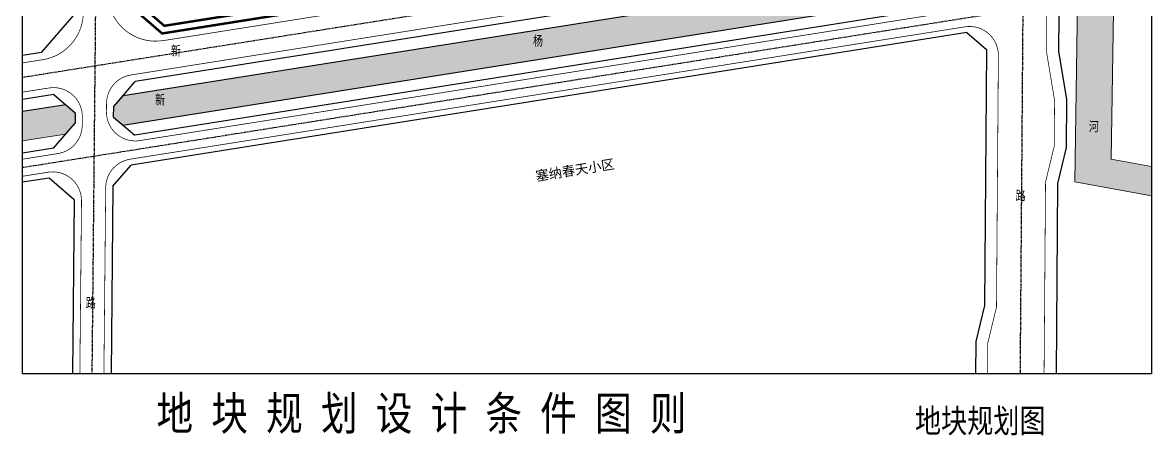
# Model space of a CAD drawing. Header units: millimetres. Extents: x -439850 to 937902, y 3556331 to 4108180.
# Drawn here: x 468584 to 937879, y 3600592 to 3772075 of the extents above; entities that cross this region are included whole.
import ezdxf
from ezdxf.enums import TextEntityAlignment as Align

# ---------------------------------------------------------------- set-up
doc = ezdxf.new("R2010")
doc.units = ezdxf.units.MM
doc.header["$LTSCALE"] = 1000
doc.header["$MEASUREMENT"] = 0
doc.linetypes.add('CENTER', pattern=[2, 1.25, -0.25, 0.25, -0.25])
doc.linetypes.add('DASHED', pattern=[0.75, 0.5, -0.25])
for name, color, linetype in [('02E1水域', 131, 'Continuous'), ('02E1水域_H', 131, 'Continuous'), ('11E1水域', 7, 'Continuous'), ('14中心线', 1, 'CENTER'), ('14缘石线', 7, 'Continuous'), ('14道路红线', 7, 'Continuous'), ('19图框', 7, 'Continuous'), ('红线按路', 200, 'Continuous')]:
    doc.layers.add(name, color=color, linetype=linetype)
doc.styles.add('DIMST', font='', dxfattribs={"width": 0.8})
doc.styles.add('ST', font='', dxfattribs={"width": 0.75})
doc.styles.get('DIMST').set_extended_font_data('SimSun')
doc.styles.get('ST').set_extended_font_data('NSimSun')

msp = doc.modelspace()

# ---------------------------------------------------------------- hatches: boundary and pattern name
at = {"layer": '02E1水域_H', "extrusion": (0, 0, -1)}
for points in [[(-922648.765, 3812074.281), (-917418.99, 3811245.783), (-907458.627, 3799672.535), (-906034.851, 3705953.705), (-937878.977, 3700048.633), (-937878.977, 3712253.21), (-921179.329, 3715349.939)], [(-506472.664, 3737158.15), (-506430.808, 3732848.622), (-510273.849, 3729534.06), (-865589.902, 3785823.045), (-869502.729, 3790369.477), (-869535.385, 3794671.17), (-865682.248, 3797987.322), (-510392.034, 3741702.43)], [(-468607.708, 3735082.978), (-468607.708, 3722933.331), (-486486.026, 3725765.605), (-490405.396, 3730309.885), (-490447.252, 3734619.412), (-486604.211, 3737933.975)]]:
    msp.add_hatch(color=137, dxfattribs=at).paths.add_polyline_path(points)

# ---------------------------------------------------------------- linework, layer by layer
at = {"layer": '02E1水域', "color": 7, "linetype": 'Continuous', "lineweight": 0, "ltscale": 0.02, "extrusion": (0, 0, -1)}
for points in [[(-937878.977, 3700048.633), (-906034.851, 3705953.705), (-907458.627, 3799672.535), (-917418.99, 3811245.783), (-922648.765, 3812074.281), (-921179.329, 3715349.939), (-937878.977, 3712253.21)], [(-468607.708, 3735082.978), (-486604.211, 3737933.975), (-490447.252, 3734619.412), (-490405.396, 3730309.885), (-486486.026, 3725765.605), (-468607.708, 3722933.331)]]:
    msp.add_lwpolyline(points, dxfattribs=at)
msp.add_lwpolyline([(-506472.664, 3737158.15), (-506430.808, 3732848.622), (-510273.849, 3729534.06), (-865589.902, 3785823.045), (-869502.729, 3790369.477), (-869535.385, 3794671.17), (-865682.248, 3797987.322), (-510392.034, 3741702.43)], close=True, dxfattribs=at)
at = {"layer": '11E1水域', "extrusion": (0, 0, -1)}
for points in [[(-865682.248, 3797987.322), (-510392.034, 3741702.43)], [(-510273.849, 3729534.06), (-865589.902, 3785823.045)], [(-486604.211, 3737933.975), (-468607.708, 3735082.978)]]:
    msp.add_lwpolyline(points, dxfattribs=at)
at = {"layer": '14中心线', "extrusion": (0, 0, -1)}
msp.add_lwpolyline([(-557259.077, 4051174.767), (-527837.036, 3968153.537, -0.0829066098), (-499140.834, 3805991.727), (-498636.006, 3754014.634)], format="xyb", dxfattribs=at)
for points in [[(-884691.461, 3815173.34), (-498636.006, 3754014.634)], [(-884406.728, 3777666.82), (-498271.601, 3716495.493)], [(-884406.728, 3777666.82), (-883256.539, 3626157.969)], [(-498636.006, 3754014.634), (-468607.707, 3749257.567)], [(-498271.601, 3716495.493), (-468607.708, 3711796.154)]]:
    msp.add_lwpolyline(points, dxfattribs=at)
at = {"layer": '14中心线', "color": 1, "extrusion": (0, 0, -1)}
for points in [[(-498636.006, 3754014.634), (-498271.601, 3716495.493)], [(-498271.601, 3716495.493), (-497394.197, 3626157.969)]]:
    msp.add_lwpolyline(points, dxfattribs=at)
at = {"layer": '14缘石线', "extrusion": (0, 0, -1), "const_width": 300}
for points in [[(-858145.862, 3817042.824), (-527061.145, 3764592.554)], [(-860648.198, 3805289.595), (-513608.109, 3750311.684)], [(-894528.943, 3793727.678), (-894271.473, 3759812.353), (-897619.545, 3739786.36), (-897475.384, 3720796.71), (-893861.614, 3705823.712), (-893256.827, 3626157.969)], [(-864376.502, 3778037.289), (-517328.876, 3723058.184)], [(-860382.704, 3770317.3), (-513268.326, 3715327.619)], [(-476981.732, 3756658.999), (-468607.707, 3755332.39)], [(-874259.977, 3758374.008), (-873467.007, 3653919.891), (-869853.238, 3638946.893), (-869756.15, 3626157.969)], [(-479554.108, 3744916.866), (-468607.707, 3743182.743)], [(-503451.823, 3735026.924), (-503486.294, 3738576.032)], [(-493431.161, 3732948.126), (-493396.69, 3729399.018)], [(-483274.875, 3717663.367), (-468607.708, 3715339.802)], [(-479214.325, 3709932.802), (-468607.708, 3708252.507)], [(-503146.511, 3703591.968), (-502394.432, 3626157.969)], [(-493091.378, 3697964.062), (-492393.961, 3626157.969)]]:
    msp.add_lwpolyline(points, dxfattribs=at)
for points in [[(-527061.145, 3764592.554, 0.4639640821), (-503932.724, 3784540.455)], [(-476981.732, 3756658.999, -0.3661537359), (-493851.424, 3776218.418)], [(-860382.704, 3770317.3, 0.4633199123), (-874259.977, 3758374.008)], [(-513608.109, 3750311.684, -0.3661537359), (-503486.294, 3738576.032)], [(-493431.161, 3732948.126, -0.4639640821), (-479554.108, 3744916.866)], [(-503451.823, 3735026.924, -0.4639640821), (-517328.876, 3723058.184)], [(-493396.69, 3729399.018, 0.3661537359), (-483274.875, 3717663.367)], [(-503146.511, 3703591.968, 0.3661537359), (-513268.326, 3715327.619)], [(-493091.378, 3697964.062, -0.4639640821), (-479214.325, 3709932.802)]]:
    msp.add_lwpolyline(points, format="xyb", dxfattribs=at)
at = {"layer": '14道路红线', "extrusion": (0, 0, -1)}
for points in [[(-857332.684, 3819951.412), (-526591.74, 3767555.603)], [(-860714.56, 3802262.696), (-515449.22, 3747565.94)], [(-899504.052, 3790429.873), (-899274.625, 3760208.585), (-902622.697, 3740182.591), (-902470.87, 3720183.168), (-898857.101, 3705210.169), (-898256.971, 3626157.969)], [(-526591.74, 3767555.603), (-506932.582, 3784511.319)], [(-860545.26, 3779961.522), (-515232.546, 3725257.261)], [(-476512.327, 3759622.048), (-490851.566, 3776247.554)], [(-861184.284, 3767913.109), (-513742.655, 3712871.586)], [(-861184.284, 3767913.109), (-869279.36, 3760946.189)], [(-476512.327, 3759622.048), (-468607.707, 3758369.802)], [(-869279.36, 3760946.189), (-868471.521, 3654533.434), (-864857.751, 3639560.436), (-864756.006, 3626157.969)], [(-506472.664, 3737158.15), (-515449.22, 3747565.94)], [(-481645.514, 3742210.774), (-468607.708, 3740145.331)], [(-481645.514, 3742210.774), (-490447.252, 3734619.412)], [(-506430.808, 3732848.622), (-506472.664, 3737158.15)], [(-490447.252, 3734619.412), (-490405.396, 3730309.885)], [(-506430.808, 3732848.622), (-515232.546, 3725257.261)], [(-481428.84, 3719902.095), (-490405.396, 3730309.885)], [(-481428.84, 3719902.095), (-468607.708, 3717870.978)], [(-506151.294, 3704069.847), (-513742.655, 3712871.586)], [(-479688.654, 3707476.769), (-468607.708, 3705721.331)], [(-490096.444, 3698500.213), (-479688.654, 3707476.769)], [(-506151.294, 3704069.847), (-505394.574, 3626157.969)], [(-490096.444, 3698500.213), (-489393.819, 3626157.969)]]:
    msp.add_lwpolyline(points, dxfattribs=at)
at = {"layer": '19图框', "extrusion": (0, 0, -1)}
msp.add_lwpolyline([(-468607.71, 3626157.969), (-468607.701, 4051174.767), (-937878.977, 4051174.767), (-937878.977, 3626157.969)], close=True, dxfattribs=at)
at = {"layer": '红线按路', "color": 1, "linetype": 'DASHED', "ltscale": 0.005, "extrusion": (0, 0, -1), "const_width": 1000}
msp.add_lwpolyline([(-871437.885, 3930244.168), (-867590.445, 3939303.644), (-569101.689, 3944348.779), (-568301.616, 3943201.117), (-534782.636, 3896400.951), (-513490.158, 3880068.113, -0.0378720482), (-507140.456, 3805914.031), (-506932.582, 3784511.319), (-526591.74, 3767555.603), (-857332.684, 3819951.412), (-869983.93, 3834538.803)], format="xyb", close=True, dxfattribs=at)
at = {"layer": '红线按路', "color": 62, "linetype": 'DASHED', "ltscale": 0.005, "extrusion": (0, 0, -1), "const_width": 1000}
msp.add_lwpolyline([(-845041.27, 3821041.624), (-527497.084, 3770736.439), (-509945.959, 3785874.009), (-510140.315, 3805884.895, 0.0395090431), (-516974.54, 3882740.88), (-534782.636, 3896400.951), (-567000.077, 3941383.872), (-861530.336, 3936405.645), (-860040.468, 3838336.297), (-845041.27, 3821041.624)], format="xyb", dxfattribs=at)

# ---------------------------------------------------------------- texts
at = {"layer": '19图框', "style": 'ST', "oblique": 0.00000002}
msp.add_text('塞纳春天小区', height=4045.1848, rotation=9.0631397, dxfattribs=at).set_placement((698215.552, 3710934.847), align=Align.MIDDLE)
at = {"layer": '19图框', "char_height": 4045.185, "width": 165905.70879, "attachment_point": 1, "rotation": 359.70014141, "style": 'ST'}
for s, insert in [('杨', (680828.852, 3766560.182)), ('新', (530257.465, 3762438.296)), ('新', (523688.163, 3742087.08)), ('河', (911874.713, 3730954.138)), ('路', (881434.951, 3702252.656)), ('路', (494844.258, 3657720.983))]:
    msp.add_mtext(s, dxfattribs=dict(at, insert=insert))
at = {"layer": '19图框', "linetype": 'Continuous', "insert": (524268.847, 3616743.031), "char_height": 13934.90834, "width": 299730.81553, "attachment_point": 1, "style": 'DIMST'}
msp.add_mtext('{\\C7;地 块 规 划 设 计 条 件 图 则}', dxfattribs=at)
at = {"layer": '19图框', "linetype": 'Continuous', "insert": (839564.215, 3611659.194), "char_height": 9953.50596, "attachment_point": 1, "style": 'DIMST'}
msp.add_mtext('{\\C7;地块规划图}', dxfattribs=at)

doc.saveas('drawing.dxf')
